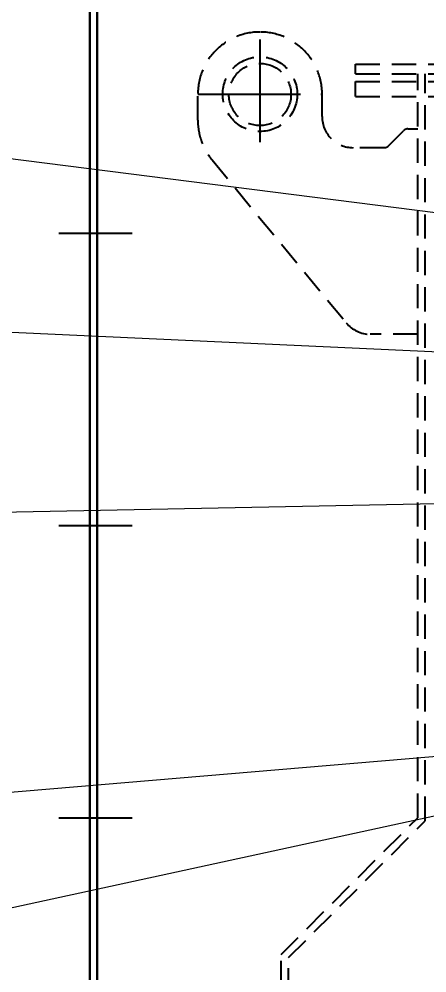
# Model space of a CAD drawing. Header units: millimetres. Extents: x 208456 to 224154, y -159503 to -153953.
# Drawn here: x 209628 to 209956, y -155856 to -155089 of the extents above; entities that cross this region are included whole.
import ezdxf

# ---------------------------------------------------------------- set-up
doc = ezdxf.new("R2010")
doc.units = ezdxf.units.MM
doc.header["$LTSCALE"] = 13
doc.linetypes.add('CENTERX2', pattern=[101.6, 63.5, -12.7, 12.7, -12.7])
doc.linetypes.add('DASHED', pattern=[0.75, 0.5, -0.25])
for name, color, linetype in [('1', 4, 'Continuous'), ('4虚线层', 6, 'DASHED'), ('粗实线', 4, 'Continuous')]:
    doc.layers.add(name, color=color, linetype=linetype)
doc.layers.add('标注、文本', color=3, linetype='Continuous', lineweight=25)
doc.layers.add('铁心', color=3, linetype='Continuous', lineweight=0)
doc.styles.get("Standard").update_dxf_attribs({"font": 'gbenor.shx', "bigfont": 'gbcbig.shx'})
doc.dimstyles.new('1-15', dxfattribs={"dimscale": 20, "dimtxt": 3.5, "dimasz": 2, "dimexe": 1.5, "dimexo": 0.5, "dimgap": 0.5, "dimtad": 1, "dimtoh": 1, "dimdec": 1, "dimdsep": 46, "dimtxsty": 'Standard', "dimcen": 2.5, "dimclrd": 3, "dimclre": 3, "dimclrt": 3, "dimadec": 0, "dimazin": 2, "dimtfac": 1, "dimtdec": 1, "dimtmove": 0, "dimatfit": 2, "dimfxl": 1, "dimarcsym": 0})

# ---------------------------------------------------------------- blocks, each defined once
blk = doc.blocks.new('*D1574')
at = {"layer": 'Defpoints', "color": 0, "lineweight": -3, "transparency": 16777216}
for p in [(209393.82, -154996.71), (209684.58, -154996.71), (209684.58, -156646.74)]:
    blk.add_point(p, dxfattribs=at)
at = {"layer": '标注、文本', "color": 3, "lineweight": -2, "transparency": 16777216}
for p, q in [((209674.58, -154996.71), (209363.82, -154996.71)), ((209393.82, -156606.74), (209393.82, -155036.71)), ((209674.58, -156646.74), (209363.82, -156646.74))]:
    blk.add_line(p, q, dxfattribs=at)
at = {"layer": '标注、文本', "color": 3, "lineweight": -3, "transparency": 16777216}
for points in [[(209387.16, -155036.71), (209400.49, -155036.71), (209393.82, -154996.71)], [(209387.16, -156606.74), (209400.49, -156606.74), (209393.82, -156646.74)]]:
    blk.add_solid(points, dxfattribs=at)
at = {"layer": '标注、文本', "color": 3, "transparency": 16777216, "insert": (209348.82, -155821.73), "char_height": 70, "attachment_point": 5, "rotation": 90}
blk.add_mtext('1700', dxfattribs=at)

msp = doc.modelspace()

# ---------------------------------------------------------------- linework, layer by layer
at = {"layer": '1', "color": 1, "linetype": 'CENTERX2', "lineweight": -3, "ltscale": 0.1}
for p, q in [((209821.576, -155105.115), (209821.576, -155193.055)), ((209771.576, -155149.085), (209871.576, -155149.085)), ((209659.576, -155260.94), (209718.576, -155260.94)), ((209659.576, -155495.94), (209718.576, -155495.94)), ((209659.576, -155730.94), (209718.576, -155730.94))]:
    msp.add_line(p, q, dxfattribs=at)
at = {"layer": '4虚线层', "ltscale": 3}
for p, q in [((209898.576, -155124.817), (210910.576, -155124.817)), ((209898.576, -155132.817), (209898.576, -155124.817)), ((209898.576, -155132.817), (210910.576, -155132.817)), ((209948.576, -155730.74), (209948.576, -155132.817)), ((209954.576, -155733.225), (209954.576, -155132.817)), ((209898.576, -155150.817), (209898.576, -155138.817)), ((209898.576, -155138.817), (210910.576, -155138.817)), ((209771.576, -155170.09), (209771.576, -155149.093)), ((209871.576, -155167.076), (209871.576, -155149.093)), ((209898.576, -155150.817), (210910.576, -155150.817)), ((209925.101, -155190.591), (209937.108, -155178.445)), ((209940.664, -155176.96), (209948.576, -155176.96)), ((209921.545, -155192.076), (209896.576, -155192.076)), ((209782.998, -155201.898), (209891.076, -155332.98)), ((209948.403, -155342.076), (209910.365, -155342.076)), ((209838.576, -155840.74), (209948.576, -155730.74)), ((209844.576, -155843.225), (209954.576, -155733.225)), ((209838.576, -156040.74), (209838.576, -155840.74)), ((209844.576, -156046.74), (209844.576, -155843.225))]:
    msp.add_line(p, q, dxfattribs=at)
for centre, radius in [((209821.576, -155149.085), 30), ((209821.576, -155149.334), 25)]:
    msp.add_circle(centre, radius, dxfattribs=at)
for centre, radius, start, end in [((209821.576, -155149.093), 50, 90, 180), ((209821.576, -155149.093), 50, 0, 90), ((209896.576, -155167.076), 25, 180, 270), ((209821.576, -155170.09), 50, 180, 219.505856), ((209940.664, -155181.96), 5, 90, 135.331906), ((209921.545, -155187.076), 5, 270, 315.331906), ((209910.365, -155317.076), 25, 219.505856, 270)]:
    msp.add_arc(centre, radius, start, end, dxfattribs=at)
at = {"layer": '标注、文本'}
msp.add_line((209821.576, -155099.093), (209821.576, -155099.093), dxfattribs=at)
at = {"layer": '粗实线', "lineweight": 30}
for p, q in [((209684.576, -156546.74), (209684.576, -154996.713)), ((209690.576, -156540.74), (209690.576, -154996.713))]:
    msp.add_line(p, q, dxfattribs=at)
at = {"layer": '铁心'}
for points in [[(210129.756, -155265.509), (209219.229, -155150.135), (209219.229, -155150.135)], [(210134.869, -155364.237), (209219.229, -155322.286), (209219.229, -155322.286)], [(210018.231, -155477.47), (209219.229, -155493.057), (209219.229, -155493.057)], [(210389.668, -155645.627), (209223.054, -155743.894), (209223.054, -155743.894)], [(210112.691, -155696.747), (209224.271, -155889.482), (209224.271, -155889.482)]]:
    msp.add_lwpolyline(points, dxfattribs=at)

# ---------------------------------------------------------------- dimensions: what is measured, and where the dimension line sits
at = {"layer": '标注、文本'}
dim = msp.add_linear_dim(base=(209393.824, -154996.713), p1=(209684.576, -156646.74), p2=(209684.576, -154996.713), angle=90, text='1700', dimstyle='1-15', dxfattribs=at)
dim.commit()
dim.dimension.update_dxf_attribs({"geometry": '*D1574', "text_midpoint": (209348.824, -155821.727)})

doc.saveas('drawing.dxf')
